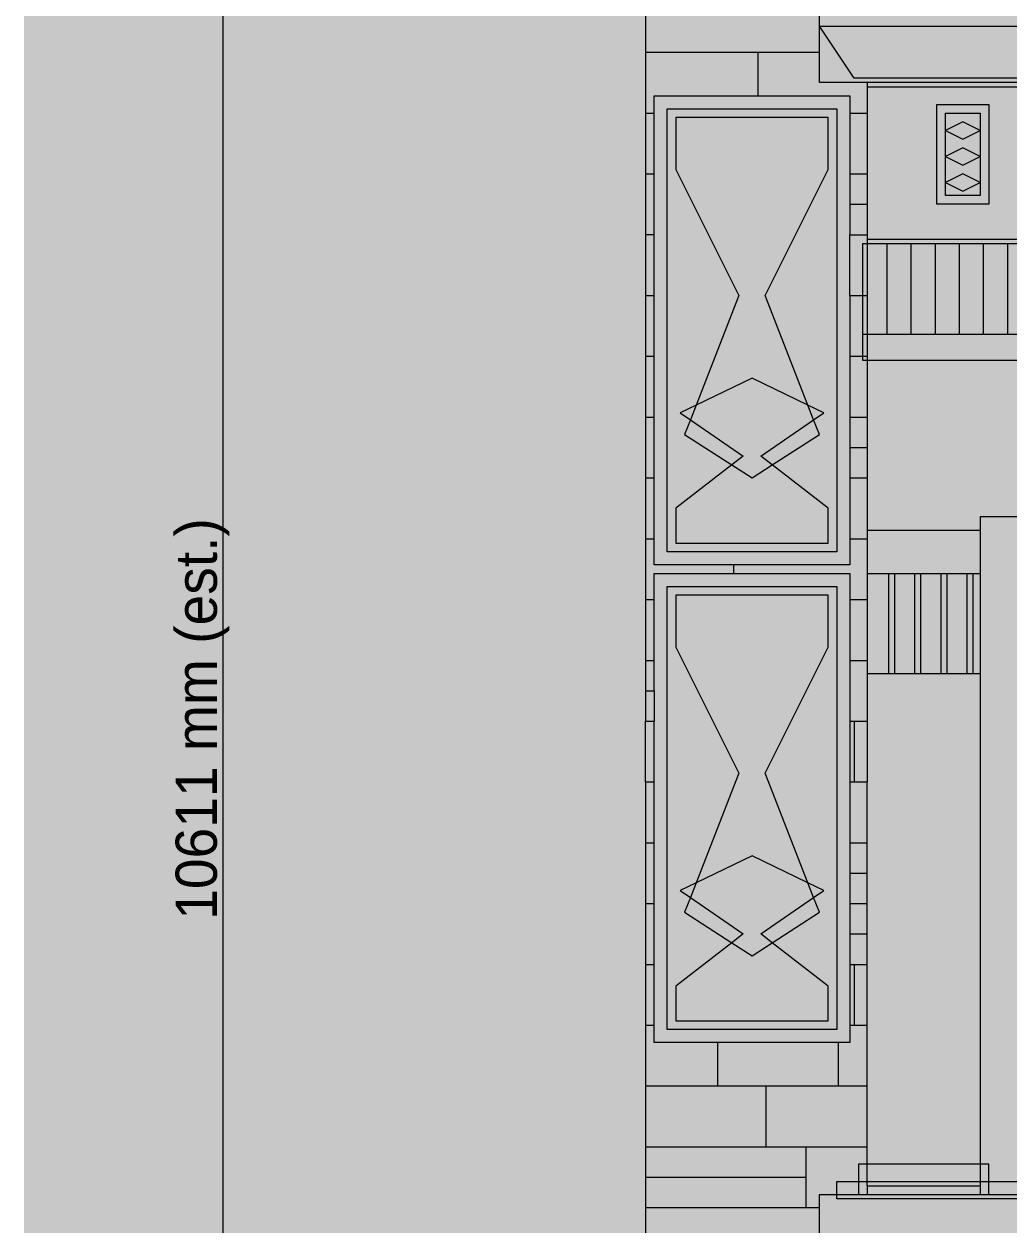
# Model space of a CAD drawing. Header units: millimetres. Extents: x -2000 to 16000, y -1200 to 12411.
# Drawn here: x -2000 to 1460, y 3527 to 7748 of the extents above; entities that cross this region are included whole.
import ezdxf

# ---------------------------------------------------------------- set-up
doc = ezdxf.new("R2010")
doc.units = ezdxf.units.MM
for name, color, linetype, lineweight, true_color in [('00_WHITE_BACKGROUND', 7, 'Continuous', 18, 0xffffff), ('01_STRUCTURE', 7, 'Continuous', 18, 0x000000), ('02_CORNICES', 7, 'Continuous', 18, 0x000000), ('03_FRAMES_DOORS', 7, 'Continuous', 18, 0x000000), ('04_GLAZING_SHUTTERS', 7, 'Continuous', 18, 0x000000), ('05_STONE_JOINTS', 7, 'Continuous', 18, 0x000000), ('06_ORNAMENT', 7, 'Continuous', 18, 0x000000), ('07_RAILINGS', 7, 'Continuous', 18, 0x000000), ('09_ESTIMATED_DIMS', 7, 'Continuous', 18, 0x000000)]:
    doc.layers.add(name, color=color, linetype=linetype, lineweight=lineweight, true_color=true_color)
doc.dimstyles.get("Standard").update_dxf_attribs({"dimtxt": 2.5, "dimasz": 2.5, "dimexe": 1.25, "dimexo": 0.625, "dimtad": 1, "dimcen": 2.5, "dimazin": 3, "dimtfac": 1, "dimtmove": 0, "dimatfit": 3})

msp = doc.modelspace()

# ---------------------------------------------------------------- linework, layer by layer
at = {"layer": '00_WHITE_BACKGROUND', "lineweight": 18, "true_color": 0xffffff}
msp.add_solid([(-2000, -1200), (16000, -1200), (-2000, 12410.687), (16000, 12410.687)], dxfattribs=at)
at = {"layer": '01_STRUCTURE', "color": 7, "lineweight": 18, "true_color": 0x000000}
for points in [[(183.2061, 9145.0382), (183.2061, 8931.2977), (183.2061, 8717.5573), (183.2061, 8503.8168), (183.2061, 8290.0763), (183.2061, 8076.3359), (183.2061, 7862.5954), (183.2061, 7648.855), (183.2061, 7435.1145), (183.2061, 7221.374), (183.2061, 7007.6336)], [(961.8321, 7526.7176), (961.8321, 7435.1145), (961.8321, 7221.374), (961.8321, 7114.5038), (961.8321, 7007.6336), (961.8321, 6992.3664), (961.8321, 6977.0992), (961.8321, 6793.8931), (961.8321, 6656.4885), (961.8321, 6580.1527), (961.8321, 6564.8855), (961.8321, 6366.4122), (961.8321, 6259.542), (961.8321, 6152.6718), (961.8321, 5969.4656), (961.8321, 5938.9313), (961.8321, 5816.7939), (961.8321, 5725.1908), (961.8321, 5511.4504), (961.8321, 5465.6489), (961.8321, 5297.7099)], [(1358.7786, 5816.7939), (1358.7786, 5465.6489), (1358.7786, 3740.458), (961.8321, 3740.458)], [(183.2061, 5725.1908), (183.2061, 5511.4504), (183.2061, 5404.5802), (183.2061, 5297.7099)], [(961.8321, 3740.458), (961.8321, 3801.5267), (961.8321, 4015.2672), (961.8321, 4229.0076), (961.8321, 4442.7481), (961.8321, 4549.6183)], [(183.2061, 4229.0076), (183.2061, 4015.2672), (183.2061, 3801.5267), (183.2061, 3694.6565), (183.2061, 3587.7863), (183.2061, 3374.0458), (183.2061, 3160.3053), (183.2061, 2946.5649), (183.2061, 2732.8244), (183.2061, 2519.084)], [(961.8321, 3664.1221), (961.8321, 3679.3893), (961.8321, 3740.458)], [(961.8321, 3664.1221), (1358.7786, 3664.1221), (1358.7786, 3633.5878)], [(961.8321, 3664.1221), (961.8321, 3633.5878)]]:
    msp.add_lwpolyline(points, dxfattribs=at)
at = {"layer": '02_CORNICES', "color": 7, "lineweight": 18, "true_color": 0x000000}
msp.add_lwpolyline([(5160.3053, 7740.458), (5038.1679, 7557.2519), (916.0305, 7557.2519), (793.8931, 7740.458)], close=True, dxfattribs=at)
for points in [[(946.5649, 6656.4885), (946.5649, 6793.8931), (946.5649, 6977.0992), (961.8321, 6977.0992), (1031.1756, 6977.0992)], [(1031.1756, 6977.0992), (1115.771, 6977.0992)], [(1031.1756, 6977.0992), (1031.1756, 6656.4885)], [(1115.771, 6977.0992), (1200.3817, 6977.0992)], [(1115.771, 6977.0992), (1115.771, 6656.4885)], [(1200.3817, 6977.0992), (1284.9924, 6977.0992)], [(1200.3817, 6977.0992), (1200.3817, 6656.4885)], [(1284.9924, 6977.0992), (1369.5878, 6977.0992)], [(1284.9924, 6977.0992), (1284.9924, 6656.4885)], [(1369.5878, 6977.0992), (1454.1985, 6977.0992)], [(1369.5878, 6977.0992), (1369.5878, 6656.4885)], [(1454.1985, 6977.0992), (1538.8092, 6977.0992)], [(1454.1985, 6977.0992), (1454.1985, 6656.4885)], [(1031.1756, 6656.4885), (961.8321, 6656.4885), (946.5649, 6656.4885)], [(961.8321, 6564.8855), (946.5649, 6564.8855), (946.5649, 6580.1527), (946.5649, 6656.4885)], [(1115.771, 6656.4885), (1031.1756, 6656.4885)], [(1200.3817, 6656.4885), (1115.771, 6656.4885)], [(1284.9924, 6656.4885), (1200.3817, 6656.4885)], [(1369.5878, 6656.4885), (1284.9924, 6656.4885)], [(1454.1985, 6656.4885), (1369.5878, 6656.4885)], [(1538.8092, 6656.4885), (1454.1985, 6656.4885)], [(961.8321, 3740.458), (931.2977, 3740.458), (931.2977, 3679.3893)], [(1389.313, 3679.3893), (1389.313, 3740.458), (1358.7786, 3740.458)], [(854.9618, 3633.5878), (854.9618, 3679.3893), (931.2977, 3679.3893)], [(931.2977, 3679.3893), (961.8321, 3679.3893), (1358.7786, 3679.3893), (1389.313, 3679.3893)], [(931.2977, 3679.3893), (931.2977, 3633.5878)], [(1389.313, 3679.3893), (1969.4656, 3679.3893), (3984.7328, 3679.3893), (4564.8855, 3679.3893)], [(1389.313, 3633.5878), (1389.313, 3679.3893)], [(824.4275, 3379.1298), (793.8931, 3419.8473), (793.8931, 3587.7863), (793.8931, 3633.5878), (854.9618, 3633.5878)], [(854.9618, 3633.5878), (931.2977, 3633.5878)], [(5114.5038, 3633.5878), (5114.5038, 3618.3206), (854.9618, 3618.3206), (854.9618, 3633.5878)], [(931.2977, 3633.5878), (961.8321, 3633.5878), (1358.7786, 3633.5878), (1389.313, 3633.5878)], [(1389.313, 3633.5878), (1969.4656, 3633.5878), (3984.7328, 3633.5878), (4564.8855, 3633.5878)]]:
    msp.add_lwpolyline(points, dxfattribs=at)
at = {"layer": '03_FRAMES_DOORS', "color": 7, "lineweight": 18, "true_color": 0x000000}
msp.add_lwpolyline([(1206.1069, 7465.6489), (1389.313, 7465.6489), (1389.313, 7114.5038), (1206.1069, 7114.5038)], close=True, dxfattribs=at)
at = {"layer": '04_GLAZING_SHUTTERS', "color": 7, "lineweight": 18, "true_color": 0x000000}
for points in [[(213.7405, 7007.6336), (213.7405, 7221.374), (213.7405, 7435.1145), (213.7405, 7496.1832), (578.626, 7496.1832), (900.7634, 7496.1832), (900.7634, 7435.1145), (900.7634, 7221.374), (900.7634, 7114.5038), (900.7634, 7007.6336)], [(753.542, 6408.6412), (603.0534, 6793.8931), (824.4275, 7236.6412), (824.4275, 7419.8473), (290.0763, 7419.8473), (290.0763, 7236.6412), (511.4504, 6793.8931), (360.9618, 6408.6412)], [(900.7634, 5847.3282), (493.8931, 5847.3282), (213.7405, 5847.3282), (213.7405, 5938.9313), (213.7405, 6152.6718), (213.7405, 6366.4122), (213.7405, 6580.1527)], [(753.542, 6408.6412), (557.2519, 6503.8168), (360.9618, 6408.6412)], [(360.9618, 6408.6412), (305.3435, 6381.6794), (340.855, 6357.1908)], [(360.9618, 6408.6412), (340.855, 6357.1908)], [(773.6489, 6357.1908), (809.1603, 6381.6794), (753.542, 6408.6412)], [(773.6489, 6357.1908), (753.542, 6408.6412)], [(340.855, 6357.1908), (320.6107, 6305.3435), (486.8092, 6198.1221)], [(340.855, 6357.1908), (526.7176, 6229.0076), (486.8092, 6198.1221)], [(627.6947, 6198.1221), (587.7863, 6229.0076), (773.6489, 6357.1908)], [(627.6947, 6198.1221), (793.8931, 6305.3435), (773.6489, 6357.1908)], [(486.8092, 6198.1221), (290.0763, 6045.8015), (290.0763, 5923.6641), (824.4275, 5923.6641), (824.4275, 6045.8015), (627.6947, 6198.1221)], [(486.8092, 6198.1221), (557.2519, 6152.6718), (627.6947, 6198.1221)], [(213.7405, 5404.5802), (213.7405, 5511.4504), (213.7405, 5725.1908), (213.7405, 5816.7939), (493.8931, 5816.7939), (900.7634, 5816.7939)], [(753.542, 4729.2519), (603.0534, 5114.5038), (824.4275, 5557.2519), (824.4275, 5740.458), (290.0763, 5740.458), (290.0763, 5557.2519), (511.4504, 5114.5038), (360.9618, 4729.2519)], [(900.7634, 5083.9695), (900.7634, 4870.229), (900.7634, 4763.3588), (900.7634, 4656.4885), (900.7634, 4549.6183), (900.7634, 4442.7481), (900.7634, 4229.0076), (900.7634, 4167.9389), (861.0687, 4167.9389), (437.4046, 4167.9389), (213.7405, 4167.9389), (213.7405, 4229.0076), (213.7405, 4442.7481), (213.7405, 4656.4885), (213.7405, 4870.229), (213.7405, 5083.9695)], [(753.542, 4729.2519), (557.2519, 4824.4275), (360.9618, 4729.2519)], [(360.9618, 4729.2519), (305.3435, 4702.2901), (340.855, 4677.8015)], [(360.9618, 4729.2519), (340.855, 4677.8015)], [(773.6489, 4677.8015), (809.1603, 4702.2901), (753.542, 4729.2519)], [(773.6489, 4677.8015), (753.542, 4729.2519)], [(340.855, 4677.8015), (320.6107, 4625.9542), (486.8092, 4518.7328)], [(340.855, 4677.8015), (526.7176, 4549.6183), (486.8092, 4518.7328)], [(627.6947, 4518.7328), (587.7863, 4549.6183), (773.6489, 4677.8015)], [(627.6947, 4518.7328), (793.8931, 4625.9542), (773.6489, 4677.8015)], [(486.8092, 4518.7328), (290.0763, 4366.4122), (290.0763, 4244.2748), (824.4275, 4244.2748), (824.4275, 4366.4122), (627.6947, 4518.7328)], [(486.8092, 4518.7328), (557.2519, 4473.2824), (627.6947, 4518.7328)]]:
    msp.add_lwpolyline(points, dxfattribs=at)
for points in [[(259.542, 7450.3817), (854.9618, 7450.3817), (854.9618, 5893.1298), (259.542, 5893.1298)], [(1236.6412, 7435.1145), (1358.7786, 7435.1145), (1358.7786, 7374.0458), (1358.7786, 7282.4427), (1358.7786, 7190.8397), (1358.7786, 7145.0382), (1236.6412, 7145.0382), (1236.6412, 7190.8397), (1236.6412, 7282.4427), (1236.6412, 7374.0458)], [(259.542, 5770.9924), (854.9618, 5770.9924), (854.9618, 4213.7405), (259.542, 4213.7405)]]:
    msp.add_lwpolyline(points, close=True, dxfattribs=at)
at = {"layer": '05_STONE_JOINTS', "color": 7, "lineweight": 18, "true_color": 0x000000}
for points in [[(793.8931, 7648.855), (793.8931, 7740.458), (793.8931, 7862.5954)], [(183.2061, 7648.855), (578.626, 7648.855)], [(578.626, 7648.855), (793.8931, 7648.855)], [(578.626, 7496.1832), (578.626, 7648.855)], [(961.8321, 7541.9847), (793.8931, 7541.9847), (793.8931, 7648.855)], [(4992.3664, 7541.9847), (961.8321, 7541.9847)], [(961.8321, 7541.9847), (961.8321, 7526.7176), (4992.3664, 7526.7176)], [(183.2061, 7435.1145), (213.7405, 7435.1145)], [(900.7634, 7435.1145), (961.8321, 7435.1145)], [(183.2061, 7221.374), (213.7405, 7221.374)], [(900.7634, 7221.374), (961.8321, 7221.374)], [(900.7634, 7114.5038), (961.8321, 7114.5038)], [(213.7405, 6793.8931), (213.7405, 7007.6336), (183.2061, 7007.6336), (183.2061, 6793.8931)], [(900.7634, 6793.8931), (900.7634, 7007.6336), (961.8321, 7007.6336)], [(961.8321, 6992.3664), (4992.3664, 6992.3664)], [(183.2061, 6793.8931), (213.7405, 6793.8931)], [(183.2061, 6793.8931), (183.2061, 6580.1527)], [(183.2061, 6580.1527), (213.7405, 6580.1527), (213.7405, 6793.8931)], [(900.7634, 6793.8931), (946.5649, 6793.8931), (961.8321, 6793.8931)], [(900.7634, 6793.8931), (900.7634, 6580.1527)], [(183.2061, 6580.1527), (183.2061, 6366.4122)], [(900.7634, 6580.1527), (946.5649, 6580.1527), (961.8321, 6580.1527)], [(900.7634, 6580.1527), (900.7634, 6366.4122)], [(4992.3664, 6564.8855), (961.8321, 6564.8855)], [(183.2061, 6366.4122), (213.7405, 6366.4122)], [(183.2061, 6366.4122), (183.2061, 6152.6718)], [(900.7634, 6366.4122), (961.8321, 6366.4122)], [(900.7634, 6366.4122), (900.7634, 6259.542)], [(900.7634, 6259.542), (961.8321, 6259.542)], [(900.7634, 6259.542), (900.7634, 6152.6718)], [(183.2061, 6152.6718), (213.7405, 6152.6718)], [(183.2061, 6152.6718), (183.2061, 5938.9313)], [(900.7634, 6152.6718), (961.8321, 6152.6718)], [(900.7634, 6152.6718), (900.7634, 5938.9313)], [(961.8321, 5969.4656), (1358.7786, 5969.4656), (1358.7786, 5816.7939)], [(183.2061, 5938.9313), (213.7405, 5938.9313)], [(183.2061, 5938.9313), (183.2061, 5725.1908), (213.7405, 5725.1908)], [(900.7634, 5938.9313), (961.8321, 5938.9313)], [(900.7634, 5938.9313), (900.7634, 5847.3282)], [(493.8931, 5816.7939), (493.8931, 5847.3282)], [(900.7634, 5816.7939), (900.7634, 5725.1908)], [(900.7634, 5725.1908), (961.8321, 5725.1908)], [(900.7634, 5725.1908), (900.7634, 5511.4504)], [(183.2061, 5511.4504), (213.7405, 5511.4504)], [(900.7634, 5511.4504), (961.8321, 5511.4504)], [(900.7634, 5511.4504), (900.7634, 5297.7099)], [(183.2061, 5404.5802), (213.7405, 5404.5802), (213.7405, 5297.7099)], [(183.2061, 5083.9695), (213.7405, 5083.9695), (213.7405, 5297.7099)], [(183.2061, 5083.9695), (183.2061, 5297.7099), (213.7405, 5297.7099)], [(900.7634, 5297.7099), (917.5573, 5297.7099)], [(900.7634, 5297.7099), (900.7634, 5083.9695), (917.5573, 5083.9695)], [(917.5573, 5297.7099), (961.8321, 5297.7099), (961.8321, 5083.9695)], [(917.5573, 5083.9695), (917.5573, 5297.7099)], [(183.2061, 5083.9695), (183.2061, 4870.229)], [(917.5573, 5083.9695), (961.8321, 5083.9695)], [(961.8321, 4870.229), (961.8321, 5083.9695)], [(183.2061, 4870.229), (213.7405, 4870.229)], [(183.2061, 4870.229), (183.2061, 4656.4885)], [(900.7634, 4870.229), (961.8321, 4870.229)], [(961.8321, 4763.3588), (961.8321, 4870.229)], [(900.7634, 4763.3588), (961.8321, 4763.3588)], [(961.8321, 4656.4885), (961.8321, 4763.3588)], [(183.2061, 4656.4885), (213.7405, 4656.4885)], [(183.2061, 4656.4885), (183.2061, 4442.7481)], [(900.7634, 4656.4885), (961.8321, 4656.4885)], [(900.7634, 4549.6183), (961.8321, 4549.6183), (961.8321, 4656.4885)], [(183.2061, 4442.7481), (213.7405, 4442.7481)], [(183.2061, 4442.7481), (183.2061, 4229.0076), (213.7405, 4229.0076)], [(900.7634, 4442.7481), (917.5573, 4442.7481)], [(917.5573, 4442.7481), (961.8321, 4442.7481)], [(917.5573, 4229.0076), (917.5573, 4442.7481)], [(900.7634, 4229.0076), (917.5573, 4229.0076)], [(917.5573, 4229.0076), (961.8321, 4229.0076)], [(437.4046, 4015.2672), (437.4046, 4167.9389)], [(861.0687, 4015.2672), (861.0687, 4167.9389)], [(183.2061, 4015.2672), (437.4046, 4015.2672)], [(437.4046, 4015.2672), (606.8702, 4015.2672)], [(606.8702, 4015.2672), (861.0687, 4015.2672)], [(606.8702, 3801.5267), (606.8702, 4015.2672)], [(861.0687, 4015.2672), (961.8321, 4015.2672)], [(183.2061, 3801.5267), (606.8702, 3801.5267)], [(606.8702, 3801.5267), (748.0916, 3801.5267)], [(748.0916, 3801.5267), (961.8321, 3801.5267)], [(748.0916, 3694.6565), (748.0916, 3801.5267)], [(183.2061, 3694.6565), (748.0916, 3694.6565)], [(748.0916, 3587.7863), (748.0916, 3694.6565)], [(183.2061, 3587.7863), (748.0916, 3587.7863)], [(748.0916, 3587.7863), (793.8931, 3587.7863)]]:
    msp.add_lwpolyline(points, dxfattribs=at)
at = {"layer": '06_ORNAMENT', "color": 7, "lineweight": 18, "true_color": 0x000000}
for points in [[(1236.6412, 7374.0458), (1297.7099, 7343.5115), (1358.7786, 7374.0458), (1297.7099, 7404.5802)], [(1236.6412, 7282.4427), (1297.7099, 7251.9084), (1358.7786, 7282.4427), (1297.7099, 7312.9771)], [(1236.6412, 7190.8397), (1297.7099, 7160.3053), (1358.7786, 7190.8397), (1297.7099, 7221.374)]]:
    msp.add_lwpolyline(points, close=True, dxfattribs=at)
for points in [[(4351.145, 6244.2748), (1603.0534, 6244.2748), (1603.0534, 6015.2672), (1358.7786, 6015.2672), (1358.7786, 5969.4656)], [(1358.7786, 3740.458), (1358.7786, 3679.3893), (1358.7786, 3664.1221)]]:
    msp.add_lwpolyline(points, dxfattribs=at)
at = {"layer": '07_RAILINGS', "color": 7, "lineweight": 18, "true_color": 0x000000}
for points in [[(961.8321, 5816.7939), (1038.1679, 5816.7939)], [(1038.1679, 5816.7939), (1058.0153, 5816.7939)], [(1038.1679, 5465.6489), (1038.1679, 5816.7939)], [(1058.0153, 5816.7939), (1129.771, 5816.7939)], [(1058.0153, 5816.7939), (1058.0153, 5465.6489)], [(1129.771, 5816.7939), (1149.6183, 5816.7939)], [(1129.771, 5465.6489), (1129.771, 5816.7939)], [(1149.6183, 5816.7939), (1221.374, 5816.7939)], [(1149.6183, 5816.7939), (1149.6183, 5465.6489)], [(1221.374, 5816.7939), (1241.2214, 5816.7939)], [(1221.374, 5465.6489), (1221.374, 5816.7939)], [(1241.2214, 5816.7939), (1312.9771, 5816.7939)], [(1241.2214, 5816.7939), (1241.2214, 5465.6489)], [(1312.9771, 5816.7939), (1332.8244, 5816.7939)], [(1312.9771, 5465.6489), (1312.9771, 5816.7939)], [(1332.8244, 5816.7939), (1358.7786, 5816.7939)], [(1332.8244, 5816.7939), (1332.8244, 5465.6489)], [(961.8321, 5465.6489), (1038.1679, 5465.6489)], [(1038.1679, 5465.6489), (1058.0153, 5465.6489)], [(1058.0153, 5465.6489), (1129.771, 5465.6489)], [(1129.771, 5465.6489), (1149.6183, 5465.6489)], [(1149.6183, 5465.6489), (1221.374, 5465.6489)], [(1221.374, 5465.6489), (1241.2214, 5465.6489)], [(1241.2214, 5465.6489), (1312.9771, 5465.6489)], [(1312.9771, 5465.6489), (1332.8244, 5465.6489)], [(1332.8244, 5465.6489), (1358.7786, 5465.6489)]]:
    msp.add_lwpolyline(points, dxfattribs=at)

# ---------------------------------------------------------------- dimensions: what is measured, and where the dimension line sits
at = {"layer": '09_ESTIMATED_DIMS', "lineweight": 18, "true_color": 0x000000}
msp.add_linear_dim(base=(-1300, 0), p1=(-381.6794, 0), p2=(0, 10610.687), angle=90, text='<> mm (est.)', dimstyle='Standard', override={"dimtxt": 145, "dimasz": 100, "dimexe": 65, "dimexo": 75, "dimtad": 1, "dimdec": 0, "dimclrd": 0, "dimclre": 0, "dimclrt": 0, "dimlwd": 18, "dimlwe": 18}, dxfattribs=at).render()

doc.saveas('drawing.dxf')
